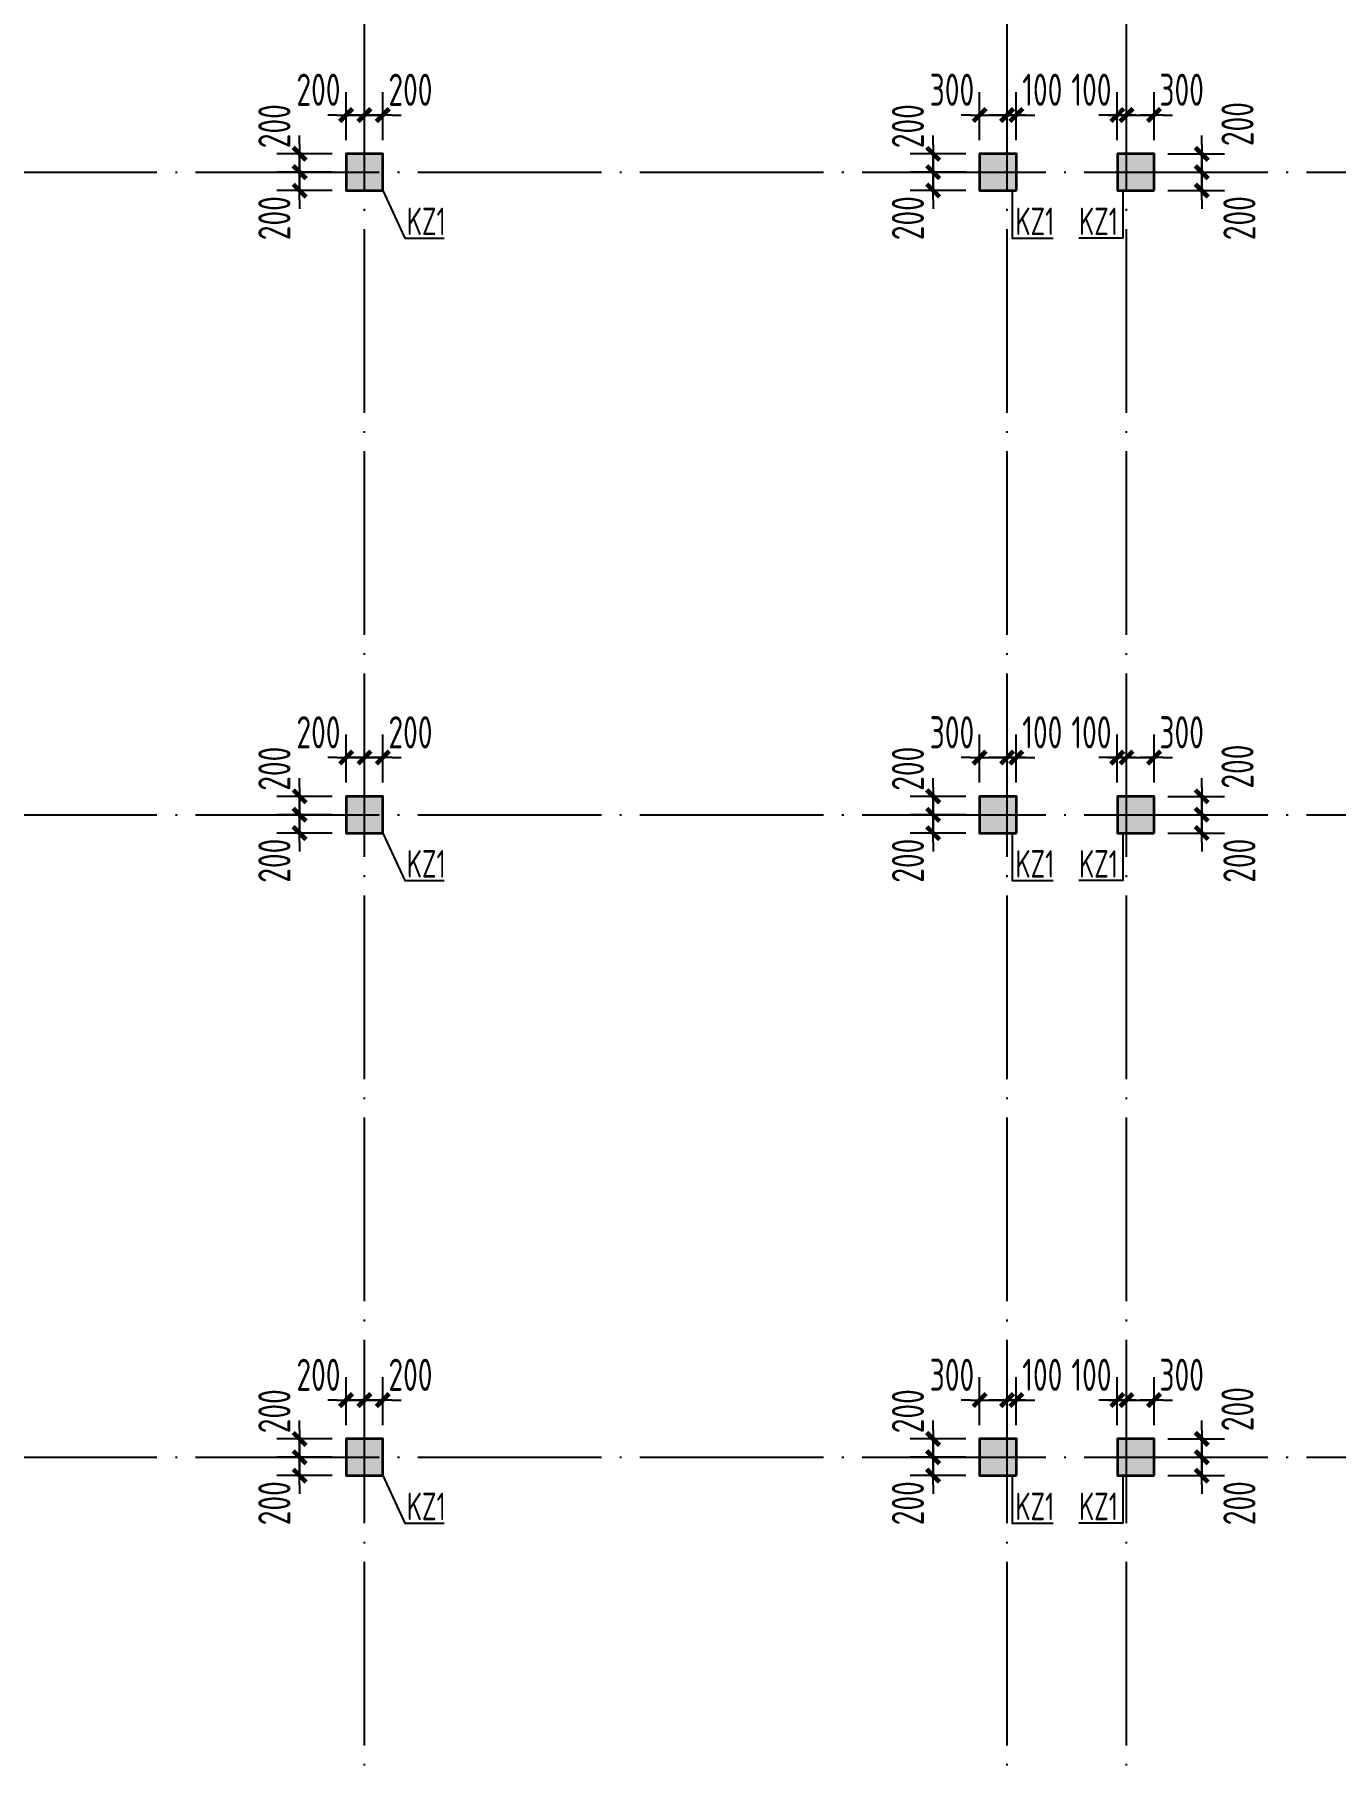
# Model space of a CAD drawing. Extents: x 8243024 to 8945023, y 669070 to 951310.
# Drawn here: x 8489669 to 8503837, y 769180 to 788025 of the extents above; entities that cross this region are included whole.
import ezdxf

# ---------------------------------------------------------------- set-up
doc = ezdxf.new("R2010")
doc.units = 0
doc.header["$LTSCALE"] = 1000
doc.linetypes.add('DOTE', pattern=[2.42, 2, -0.2, 0.02, -0.2])
doc.layers.get('0').update_dxf_attribs({"linetype": 'CONTINUOUS'})
doc.layers.get('Defpoints').update_dxf_attribs({"linetype": 'CONTINUOUS'})
for name, color, linetype in [('DIM', 3, 'CONTINUOUS'), ('DOTE', 1, 'DOTE'), ('PUB_TEXT', 7, 'CONTINUOUS'), ('柱涂实', 54, 'CONTINUOUS')]:
    doc.layers.add(name, color=color, linetype=linetype)
doc.layers.add('柱', color=2, linetype='CONTINUOUS', lineweight=35)
doc.styles.add('HZTXT', font='tssdeng.shx', dxfattribs={"width": 0.75, "bigfont": 'HZTXT.shx'})
doc.styles.add('TSSD_Dimension', font='Tssdeng.shx', dxfattribs={"width": 0.7, "bigfont": 'tssdchn.shx'})
doc.dimstyles.new('TSSD_100_100$0', dxfattribs={"dimtxt": 350, "dimasz": 100, "dimexe": 250, "dimexo": 150, "dimgap": 100, "dimtad": 1, "dimdec": 0, "dimzin": 0, "dimdsep": 46, "dimtxsty": 'TSSD_Dimension', "dimblk": '_TSDBK', "dimblk1": '_TSDBK', "dimblk2": '_TSDBK', "dimsah": 1, "dimcen": 0, "dimclrt": 7, "dimadec": 0, "dimazin": 0, "dimtfac": 1, "dimtdec": 0, "dimtix": 1, "dimtmove": 2, "dimatfit": 3, "dimldrblk": '_TSDBK', "dimfxl": 0, "dimtolj": 1, "dimtzin": 0, "dimarcsym": 0})

# ---------------------------------------------------------------- blocks, each defined once
blk = doc.blocks.new('_TSDBK')
blk.add_line((-1, 0), (1.5, 0))
at = {"const_width": 0.5}
blk.add_lwpolyline([(-0.7, -0.7), (0.7, 0.7)], dxfattribs=at)
blk = doc.blocks.new('*D2130')
at = {"layer": 'Defpoints', "color": 0}
for p in [(8499962, 786726), (8499456, 786526), (8499962, 786526)]:
    blk.add_point(p, dxfattribs=at)
at = {"layer": 'DIM', "color": 0, "lineweight": -2}
for p, q in [((8499456, 786826), (8499456, 786926)), ((8499812, 786726), (8499206, 786726)), ((8499456, 786726), (8499456, 786526)), ((8499812, 786526), (8499206, 786526)), ((8499456, 786426), (8499456, 786326))]:
    blk.add_line(p, q, dxfattribs=at)
at = {"layer": 'DIM', "color": 0, "lineweight": -2, "xscale": 100, "yscale": 100, "zscale": 100}
for p, rotation in [((8499456, 786726), 270), ((8499456, 786526), 90)]:
    blk.add_blockref('_TSDBK', p, dxfattribs=dict(at, rotation=rotation))
at = {"layer": 'DIM', "color": 7, "insert": (8499181, 787027), "char_height": 350, "attachment_point": 5, "rotation": 90, "style": 'TSSD_Dimension'}
blk.add_mtext('\\A1;200', dxfattribs=at)
blk = doc.blocks.new('*D2131')
at = {"layer": 'Defpoints', "color": 0}
for p in [(8499962, 786526), (8499456, 786326), (8499962, 786326)]:
    blk.add_point(p, dxfattribs=at)
at = {"layer": 'DIM', "color": 0, "lineweight": -2}
for p, q in [((8499456, 786626), (8499456, 786726)), ((8499812, 786526), (8499206, 786526)), ((8499456, 786526), (8499456, 786326)), ((8499812, 786326), (8499206, 786326)), ((8499456, 786226), (8499456, 786126))]:
    blk.add_line(p, q, dxfattribs=at)
at = {"layer": 'DIM', "color": 0, "lineweight": -2, "xscale": 100, "yscale": 100, "zscale": 100}
for p, rotation in [((8499456, 786526), 270), ((8499456, 786326), 90)]:
    blk.add_blockref('_TSDBK', p, dxfattribs=dict(at, rotation=rotation))
at = {"layer": 'DIM', "color": 7, "insert": (8499181, 786025), "char_height": 350, "attachment_point": 5, "rotation": 90, "style": 'TSSD_Dimension'}
blk.add_mtext('\\A1;200', dxfattribs=at)
blk = doc.blocks.new('*D2132')
at = {"layer": 'Defpoints', "color": 0}
for p in [(8500362, 787149), (8500262, 786726), (8500362, 786726)]:
    blk.add_point(p, dxfattribs=at)
at = {"layer": 'DIM', "color": 0, "lineweight": -2}
for p, q in [((8500262, 786876), (8500262, 787399)), ((8500362, 786876), (8500362, 787399)), ((8500162, 787149), (8500062, 787149)), ((8500262, 787149), (8500362, 787149)), ((8500462, 787149), (8500562, 787149))]:
    blk.add_line(p, q, dxfattribs=at)
at = {"layer": 'DIM', "color": 0, "lineweight": -2, "xscale": 100, "yscale": 100, "zscale": 100}
blk.add_blockref('_TSDBK', (8500262, 787149), dxfattribs=at)
at = {"layer": 'DIM', "color": 0, "lineweight": -2, "xscale": 100, "yscale": 100, "zscale": 100, "rotation": 180}
blk.add_blockref('_TSDBK', (8500362, 787149), dxfattribs=at)
at = {"layer": 'DIM', "color": 7, "insert": (8500645, 787424), "char_height": 350, "attachment_point": 5, "style": 'TSSD_Dimension'}
blk.add_mtext('\\A1;100', dxfattribs=at)
blk = doc.blocks.new('*D2133')
at = {"layer": 'Defpoints', "color": 0}
for p in [(8500262, 787149), (8499962, 786726), (8500262, 786726)]:
    blk.add_point(p, dxfattribs=at)
at = {"layer": 'DIM', "color": 0, "lineweight": -2}
for p, q in [((8499962, 786876), (8499962, 787399)), ((8500262, 786876), (8500262, 787399)), ((8499862, 787149), (8499762, 787149)), ((8499962, 787149), (8500262, 787149)), ((8500362, 787149), (8500462, 787149))]:
    blk.add_line(p, q, dxfattribs=at)
at = {"layer": 'DIM', "color": 0, "lineweight": -2, "xscale": 100, "yscale": 100, "zscale": 100}
blk.add_blockref('_TSDBK', (8499962, 787149), dxfattribs=at)
at = {"layer": 'DIM', "color": 0, "lineweight": -2, "xscale": 100, "yscale": 100, "zscale": 100, "rotation": 180}
blk.add_blockref('_TSDBK', (8500262, 787149), dxfattribs=at)
at = {"layer": 'DIM', "color": 7, "insert": (8499661, 787424), "char_height": 350, "attachment_point": 5, "style": 'TSSD_Dimension'}
blk.add_mtext('\\A1;300', dxfattribs=at)
blk = doc.blocks.new('*D2134')
at = {"layer": 'Defpoints', "color": 0}
for p in [(8501862, 787149), (8501562, 786726), (8501862, 786726)]:
    blk.add_point(p, dxfattribs=at)
at = {"layer": 'DIM', "color": 0, "lineweight": -2}
for p, q in [((8501562, 786876), (8501562, 787399)), ((8501862, 786876), (8501862, 787399)), ((8501462, 787149), (8501362, 787149)), ((8501562, 787149), (8501862, 787149)), ((8501962, 787149), (8502062, 787149))]:
    blk.add_line(p, q, dxfattribs=at)
at = {"layer": 'DIM', "color": 0, "lineweight": -2, "xscale": 100, "yscale": 100, "zscale": 100}
blk.add_blockref('_TSDBK', (8501562, 787149), dxfattribs=at)
at = {"layer": 'DIM', "color": 0, "lineweight": -2, "xscale": 100, "yscale": 100, "zscale": 100, "rotation": 180}
blk.add_blockref('_TSDBK', (8501862, 787149), dxfattribs=at)
at = {"layer": 'DIM', "color": 7, "insert": (8502163, 787424), "char_height": 350, "attachment_point": 5, "style": 'TSSD_Dimension'}
blk.add_mtext('\\A1;300', dxfattribs=at)
blk = doc.blocks.new('*D2135')
at = {"layer": 'Defpoints', "color": 0}
for p in [(8501562, 787149), (8501462, 786726), (8501562, 786726)]:
    blk.add_point(p, dxfattribs=at)
at = {"layer": 'DIM', "color": 0, "lineweight": -2}
for p, q in [((8501462, 786876), (8501462, 787399)), ((8501562, 786876), (8501562, 787399)), ((8501362, 787149), (8501262, 787149)), ((8501462, 787149), (8501562, 787149)), ((8501662, 787149), (8501762, 787149))]:
    blk.add_line(p, q, dxfattribs=at)
at = {"layer": 'DIM', "color": 0, "lineweight": -2, "xscale": 100, "yscale": 100, "zscale": 100}
blk.add_blockref('_TSDBK', (8501462, 787149), dxfattribs=at)
at = {"layer": 'DIM', "color": 0, "lineweight": -2, "xscale": 100, "yscale": 100, "zscale": 100, "rotation": 180}
blk.add_blockref('_TSDBK', (8501562, 787149), dxfattribs=at)
at = {"layer": 'DIM', "color": 7, "insert": (8501180, 787424), "char_height": 350, "attachment_point": 5, "style": 'TSSD_Dimension'}
blk.add_mtext('\\A1;100', dxfattribs=at)
blk = doc.blocks.new('*D2136')
at = {"layer": 'Defpoints', "color": 0}
for p in [(8501862, 786726), (8501862, 786526), (8502381, 786526)]:
    blk.add_point(p, dxfattribs=at)
at = {"layer": 'DIM', "color": 0, "lineweight": -2}
for p, q in [((8502381, 786826), (8502381, 786926)), ((8502012, 786726), (8502631, 786726)), ((8502381, 786726), (8502381, 786526)), ((8502012, 786526), (8502631, 786526)), ((8502381, 786426), (8502381, 786326))]:
    blk.add_line(p, q, dxfattribs=at)
at = {"layer": 'DIM', "color": 0, "lineweight": -2, "xscale": 100, "yscale": 100, "zscale": 100}
for p, rotation in [((8502381, 786726), 270), ((8502381, 786526), 90)]:
    blk.add_blockref('_TSDBK', p, dxfattribs=dict(at, rotation=rotation))
at = {"layer": 'DIM', "color": 7, "insert": (8502771, 787050), "char_height": 350, "attachment_point": 5, "rotation": 90, "style": 'TSSD_Dimension'}
blk.add_mtext('\\A1;200', dxfattribs=at)
blk = doc.blocks.new('*D2137')
at = {"layer": 'Defpoints', "color": 0}
for p in [(8501862, 786526), (8501862, 786326), (8502381, 786326)]:
    blk.add_point(p, dxfattribs=at)
at = {"layer": 'DIM', "color": 0, "lineweight": -2}
for p, q in [((8502381, 786626), (8502381, 786726)), ((8502012, 786526), (8502631, 786526)), ((8502381, 786526), (8502381, 786326)), ((8502012, 786326), (8502631, 786326)), ((8502381, 786226), (8502381, 786126))]:
    blk.add_line(p, q, dxfattribs=at)
at = {"layer": 'DIM', "color": 0, "lineweight": -2, "xscale": 100, "yscale": 100, "zscale": 100}
for p, rotation in [((8502381, 786526), 270), ((8502381, 786326), 90)]:
    blk.add_blockref('_TSDBK', p, dxfattribs=dict(at, rotation=rotation))
at = {"layer": 'DIM', "color": 7, "insert": (8502792, 786025), "char_height": 350, "attachment_point": 5, "rotation": 90, "style": 'TSSD_Dimension'}
blk.add_mtext('\\A1;200', dxfattribs=at)
blk = doc.blocks.new('*D2138')
at = {"layer": 'Defpoints', "color": 0}
for p in [(8499962, 779726), (8499456, 779526), (8499962, 779526)]:
    blk.add_point(p, dxfattribs=at)
at = {"layer": 'DIM', "color": 0, "lineweight": -2}
for p, q in [((8499456, 779826), (8499456, 779926)), ((8499812, 779726), (8499206, 779726)), ((8499456, 779726), (8499456, 779526)), ((8499812, 779526), (8499206, 779526)), ((8499456, 779426), (8499456, 779326))]:
    blk.add_line(p, q, dxfattribs=at)
at = {"layer": 'DIM', "color": 0, "lineweight": -2, "xscale": 100, "yscale": 100, "zscale": 100}
for p, rotation in [((8499456, 779726), 270), ((8499456, 779526), 90)]:
    blk.add_blockref('_TSDBK', p, dxfattribs=dict(at, rotation=rotation))
at = {"layer": 'DIM', "color": 7, "insert": (8499181, 780027), "char_height": 350, "attachment_point": 5, "rotation": 90, "style": 'TSSD_Dimension'}
blk.add_mtext('\\A1;200', dxfattribs=at)
blk = doc.blocks.new('*D2139')
at = {"layer": 'Defpoints', "color": 0}
for p in [(8499962, 779526), (8499456, 779326), (8499962, 779326)]:
    blk.add_point(p, dxfattribs=at)
at = {"layer": 'DIM', "color": 0, "lineweight": -2}
for p, q in [((8499456, 779626), (8499456, 779726)), ((8499812, 779526), (8499206, 779526)), ((8499456, 779526), (8499456, 779326)), ((8499812, 779326), (8499206, 779326)), ((8499456, 779226), (8499456, 779126))]:
    blk.add_line(p, q, dxfattribs=at)
at = {"layer": 'DIM', "color": 0, "lineweight": -2, "xscale": 100, "yscale": 100, "zscale": 100}
for p, rotation in [((8499456, 779526), 270), ((8499456, 779326), 90)]:
    blk.add_blockref('_TSDBK', p, dxfattribs=dict(at, rotation=rotation))
at = {"layer": 'DIM', "color": 7, "insert": (8499181, 779025), "char_height": 350, "attachment_point": 5, "rotation": 90, "style": 'TSSD_Dimension'}
blk.add_mtext('\\A1;200', dxfattribs=at)
blk = doc.blocks.new('*D2140')
at = {"layer": 'Defpoints', "color": 0}
for p in [(8500362, 780149), (8500262, 779726), (8500362, 779726)]:
    blk.add_point(p, dxfattribs=at)
at = {"layer": 'DIM', "color": 0, "lineweight": -2}
for p, q in [((8500262, 779876), (8500262, 780399)), ((8500362, 779876), (8500362, 780399)), ((8500162, 780149), (8500062, 780149)), ((8500262, 780149), (8500362, 780149)), ((8500462, 780149), (8500562, 780149))]:
    blk.add_line(p, q, dxfattribs=at)
at = {"layer": 'DIM', "color": 0, "lineweight": -2, "xscale": 100, "yscale": 100, "zscale": 100}
blk.add_blockref('_TSDBK', (8500262, 780149), dxfattribs=at)
at = {"layer": 'DIM', "color": 0, "lineweight": -2, "xscale": 100, "yscale": 100, "zscale": 100, "rotation": 180}
blk.add_blockref('_TSDBK', (8500362, 780149), dxfattribs=at)
at = {"layer": 'DIM', "color": 7, "insert": (8500645, 780424), "char_height": 350, "attachment_point": 5, "style": 'TSSD_Dimension'}
blk.add_mtext('\\A1;100', dxfattribs=at)
blk = doc.blocks.new('*D2141')
at = {"layer": 'Defpoints', "color": 0}
for p in [(8500262, 780149), (8499962, 779726), (8500262, 779726)]:
    blk.add_point(p, dxfattribs=at)
at = {"layer": 'DIM', "color": 0, "lineweight": -2}
for p, q in [((8499962, 779876), (8499962, 780399)), ((8500262, 779876), (8500262, 780399)), ((8499862, 780149), (8499762, 780149)), ((8499962, 780149), (8500262, 780149)), ((8500362, 780149), (8500462, 780149))]:
    blk.add_line(p, q, dxfattribs=at)
at = {"layer": 'DIM', "color": 0, "lineweight": -2, "xscale": 100, "yscale": 100, "zscale": 100}
blk.add_blockref('_TSDBK', (8499962, 780149), dxfattribs=at)
at = {"layer": 'DIM', "color": 0, "lineweight": -2, "xscale": 100, "yscale": 100, "zscale": 100, "rotation": 180}
blk.add_blockref('_TSDBK', (8500262, 780149), dxfattribs=at)
at = {"layer": 'DIM', "color": 7, "insert": (8499661, 780424), "char_height": 350, "attachment_point": 5, "style": 'TSSD_Dimension'}
blk.add_mtext('\\A1;300', dxfattribs=at)
blk = doc.blocks.new('*D2142')
at = {"layer": 'Defpoints', "color": 0}
for p in [(8501862, 780149), (8501562, 779726), (8501862, 779726)]:
    blk.add_point(p, dxfattribs=at)
at = {"layer": 'DIM', "color": 0, "lineweight": -2}
for p, q in [((8501562, 779876), (8501562, 780399)), ((8501862, 779876), (8501862, 780399)), ((8501462, 780149), (8501362, 780149)), ((8501562, 780149), (8501862, 780149)), ((8501962, 780149), (8502062, 780149))]:
    blk.add_line(p, q, dxfattribs=at)
at = {"layer": 'DIM', "color": 0, "lineweight": -2, "xscale": 100, "yscale": 100, "zscale": 100}
blk.add_blockref('_TSDBK', (8501562, 780149), dxfattribs=at)
at = {"layer": 'DIM', "color": 0, "lineweight": -2, "xscale": 100, "yscale": 100, "zscale": 100, "rotation": 180}
blk.add_blockref('_TSDBK', (8501862, 780149), dxfattribs=at)
at = {"layer": 'DIM', "color": 7, "insert": (8502163, 780424), "char_height": 350, "attachment_point": 5, "style": 'TSSD_Dimension'}
blk.add_mtext('\\A1;300', dxfattribs=at)
blk = doc.blocks.new('*D2143')
at = {"layer": 'Defpoints', "color": 0}
for p in [(8501562, 780149), (8501462, 779726), (8501562, 779726)]:
    blk.add_point(p, dxfattribs=at)
at = {"layer": 'DIM', "color": 0, "lineweight": -2}
for p, q in [((8501462, 779876), (8501462, 780399)), ((8501562, 779876), (8501562, 780399)), ((8501362, 780149), (8501262, 780149)), ((8501462, 780149), (8501562, 780149)), ((8501662, 780149), (8501762, 780149))]:
    blk.add_line(p, q, dxfattribs=at)
at = {"layer": 'DIM', "color": 0, "lineweight": -2, "xscale": 100, "yscale": 100, "zscale": 100}
blk.add_blockref('_TSDBK', (8501462, 780149), dxfattribs=at)
at = {"layer": 'DIM', "color": 0, "lineweight": -2, "xscale": 100, "yscale": 100, "zscale": 100, "rotation": 180}
blk.add_blockref('_TSDBK', (8501562, 780149), dxfattribs=at)
at = {"layer": 'DIM', "color": 7, "insert": (8501180, 780424), "char_height": 350, "attachment_point": 5, "style": 'TSSD_Dimension'}
blk.add_mtext('\\A1;100', dxfattribs=at)
blk = doc.blocks.new('*D2144')
at = {"layer": 'Defpoints', "color": 0}
for p in [(8501862, 779726), (8501862, 779526), (8502381, 779526)]:
    blk.add_point(p, dxfattribs=at)
at = {"layer": 'DIM', "color": 0, "lineweight": -2}
for p, q in [((8502381, 779826), (8502381, 779926)), ((8502012, 779726), (8502631, 779726)), ((8502381, 779726), (8502381, 779526)), ((8502012, 779526), (8502631, 779526)), ((8502381, 779426), (8502381, 779326))]:
    blk.add_line(p, q, dxfattribs=at)
at = {"layer": 'DIM', "color": 0, "lineweight": -2, "xscale": 100, "yscale": 100, "zscale": 100}
for p, rotation in [((8502381, 779726), 270), ((8502381, 779526), 90)]:
    blk.add_blockref('_TSDBK', p, dxfattribs=dict(at, rotation=rotation))
at = {"layer": 'DIM', "color": 7, "insert": (8502771, 780050), "char_height": 350, "attachment_point": 5, "rotation": 90, "style": 'TSSD_Dimension'}
blk.add_mtext('\\A1;200', dxfattribs=at)
blk = doc.blocks.new('*D2145')
at = {"layer": 'Defpoints', "color": 0}
for p in [(8501862, 779526), (8501862, 779326), (8502381, 779326)]:
    blk.add_point(p, dxfattribs=at)
at = {"layer": 'DIM', "color": 0, "lineweight": -2}
for p, q in [((8502381, 779626), (8502381, 779726)), ((8502012, 779526), (8502631, 779526)), ((8502381, 779526), (8502381, 779326)), ((8502012, 779326), (8502631, 779326)), ((8502381, 779226), (8502381, 779126))]:
    blk.add_line(p, q, dxfattribs=at)
at = {"layer": 'DIM', "color": 0, "lineweight": -2, "xscale": 100, "yscale": 100, "zscale": 100}
for p, rotation in [((8502381, 779526), 270), ((8502381, 779326), 90)]:
    blk.add_blockref('_TSDBK', p, dxfattribs=dict(at, rotation=rotation))
at = {"layer": 'DIM', "color": 7, "insert": (8502792, 779025), "char_height": 350, "attachment_point": 5, "rotation": 90, "style": 'TSSD_Dimension'}
blk.add_mtext('\\A1;200', dxfattribs=at)
blk = doc.blocks.new('*D2146')
at = {"layer": 'Defpoints', "color": 0}
for p in [(8499962, 772726), (8499456, 772526), (8499962, 772526)]:
    blk.add_point(p, dxfattribs=at)
at = {"layer": 'DIM', "color": 0, "lineweight": -2}
for p, q in [((8499456, 772826), (8499456, 772926)), ((8499812, 772726), (8499206, 772726)), ((8499456, 772726), (8499456, 772526)), ((8499812, 772526), (8499206, 772526)), ((8499456, 772426), (8499456, 772326))]:
    blk.add_line(p, q, dxfattribs=at)
at = {"layer": 'DIM', "color": 0, "lineweight": -2, "xscale": 100, "yscale": 100, "zscale": 100}
for p, rotation in [((8499456, 772726), 270), ((8499456, 772526), 90)]:
    blk.add_blockref('_TSDBK', p, dxfattribs=dict(at, rotation=rotation))
at = {"layer": 'DIM', "color": 7, "insert": (8499181, 773027), "char_height": 350, "attachment_point": 5, "rotation": 90, "style": 'TSSD_Dimension'}
blk.add_mtext('\\A1;200', dxfattribs=at)
blk = doc.blocks.new('*D2147')
at = {"layer": 'Defpoints', "color": 0}
for p in [(8499962, 772526), (8499456, 772326), (8499962, 772326)]:
    blk.add_point(p, dxfattribs=at)
at = {"layer": 'DIM', "color": 0, "lineweight": -2}
for p, q in [((8499456, 772626), (8499456, 772726)), ((8499812, 772526), (8499206, 772526)), ((8499456, 772526), (8499456, 772326)), ((8499812, 772326), (8499206, 772326)), ((8499456, 772226), (8499456, 772126))]:
    blk.add_line(p, q, dxfattribs=at)
at = {"layer": 'DIM', "color": 0, "lineweight": -2, "xscale": 100, "yscale": 100, "zscale": 100}
for p, rotation in [((8499456, 772526), 270), ((8499456, 772326), 90)]:
    blk.add_blockref('_TSDBK', p, dxfattribs=dict(at, rotation=rotation))
at = {"layer": 'DIM', "color": 7, "insert": (8499181, 772025), "char_height": 350, "attachment_point": 5, "rotation": 90, "style": 'TSSD_Dimension'}
blk.add_mtext('\\A1;200', dxfattribs=at)
blk = doc.blocks.new('*D2148')
at = {"layer": 'Defpoints', "color": 0}
for p in [(8500362, 773149), (8500262, 772726), (8500362, 772726)]:
    blk.add_point(p, dxfattribs=at)
at = {"layer": 'DIM', "color": 0, "lineweight": -2}
for p, q in [((8500262, 772876), (8500262, 773399)), ((8500362, 772876), (8500362, 773399)), ((8500162, 773149), (8500062, 773149)), ((8500262, 773149), (8500362, 773149)), ((8500462, 773149), (8500562, 773149))]:
    blk.add_line(p, q, dxfattribs=at)
at = {"layer": 'DIM', "color": 0, "lineweight": -2, "xscale": 100, "yscale": 100, "zscale": 100}
blk.add_blockref('_TSDBK', (8500262, 773149), dxfattribs=at)
at = {"layer": 'DIM', "color": 0, "lineweight": -2, "xscale": 100, "yscale": 100, "zscale": 100, "rotation": 180}
blk.add_blockref('_TSDBK', (8500362, 773149), dxfattribs=at)
at = {"layer": 'DIM', "color": 7, "insert": (8500645, 773424), "char_height": 350, "attachment_point": 5, "style": 'TSSD_Dimension'}
blk.add_mtext('\\A1;100', dxfattribs=at)
blk = doc.blocks.new('*D2149')
at = {"layer": 'Defpoints', "color": 0}
for p in [(8500262, 773149), (8499962, 772726), (8500262, 772726)]:
    blk.add_point(p, dxfattribs=at)
at = {"layer": 'DIM', "color": 0, "lineweight": -2}
for p, q in [((8499962, 772876), (8499962, 773399)), ((8500262, 772876), (8500262, 773399)), ((8499862, 773149), (8499762, 773149)), ((8499962, 773149), (8500262, 773149)), ((8500362, 773149), (8500462, 773149))]:
    blk.add_line(p, q, dxfattribs=at)
at = {"layer": 'DIM', "color": 0, "lineweight": -2, "xscale": 100, "yscale": 100, "zscale": 100}
blk.add_blockref('_TSDBK', (8499962, 773149), dxfattribs=at)
at = {"layer": 'DIM', "color": 0, "lineweight": -2, "xscale": 100, "yscale": 100, "zscale": 100, "rotation": 180}
blk.add_blockref('_TSDBK', (8500262, 773149), dxfattribs=at)
at = {"layer": 'DIM', "color": 7, "insert": (8499661, 773424), "char_height": 350, "attachment_point": 5, "style": 'TSSD_Dimension'}
blk.add_mtext('\\A1;300', dxfattribs=at)
blk = doc.blocks.new('*D2150')
at = {"layer": 'Defpoints', "color": 0}
for p in [(8501862, 773149), (8501562, 772726), (8501862, 772726)]:
    blk.add_point(p, dxfattribs=at)
at = {"layer": 'DIM', "color": 0, "lineweight": -2}
for p, q in [((8501562, 772876), (8501562, 773399)), ((8501862, 772876), (8501862, 773399)), ((8501462, 773149), (8501362, 773149)), ((8501562, 773149), (8501862, 773149)), ((8501962, 773149), (8502062, 773149))]:
    blk.add_line(p, q, dxfattribs=at)
at = {"layer": 'DIM', "color": 0, "lineweight": -2, "xscale": 100, "yscale": 100, "zscale": 100}
blk.add_blockref('_TSDBK', (8501562, 773149), dxfattribs=at)
at = {"layer": 'DIM', "color": 0, "lineweight": -2, "xscale": 100, "yscale": 100, "zscale": 100, "rotation": 180}
blk.add_blockref('_TSDBK', (8501862, 773149), dxfattribs=at)
at = {"layer": 'DIM', "color": 7, "insert": (8502163, 773424), "char_height": 350, "attachment_point": 5, "style": 'TSSD_Dimension'}
blk.add_mtext('\\A1;300', dxfattribs=at)
blk = doc.blocks.new('*D2151')
at = {"layer": 'Defpoints', "color": 0}
for p in [(8501562, 773149), (8501462, 772726), (8501562, 772726)]:
    blk.add_point(p, dxfattribs=at)
at = {"layer": 'DIM', "color": 0, "lineweight": -2}
for p, q in [((8501462, 772876), (8501462, 773399)), ((8501562, 772876), (8501562, 773399)), ((8501362, 773149), (8501262, 773149)), ((8501462, 773149), (8501562, 773149)), ((8501662, 773149), (8501762, 773149))]:
    blk.add_line(p, q, dxfattribs=at)
at = {"layer": 'DIM', "color": 0, "lineweight": -2, "xscale": 100, "yscale": 100, "zscale": 100}
blk.add_blockref('_TSDBK', (8501462, 773149), dxfattribs=at)
at = {"layer": 'DIM', "color": 0, "lineweight": -2, "xscale": 100, "yscale": 100, "zscale": 100, "rotation": 180}
blk.add_blockref('_TSDBK', (8501562, 773149), dxfattribs=at)
at = {"layer": 'DIM', "color": 7, "insert": (8501180, 773424), "char_height": 350, "attachment_point": 5, "style": 'TSSD_Dimension'}
blk.add_mtext('\\A1;100', dxfattribs=at)
blk = doc.blocks.new('*D2152')
at = {"layer": 'Defpoints', "color": 0}
for p in [(8501862, 772726), (8501862, 772526), (8502381, 772526)]:
    blk.add_point(p, dxfattribs=at)
at = {"layer": 'DIM', "color": 0, "lineweight": -2}
for p, q in [((8502381, 772826), (8502381, 772926)), ((8502012, 772726), (8502631, 772726)), ((8502381, 772726), (8502381, 772526)), ((8502012, 772526), (8502631, 772526)), ((8502381, 772426), (8502381, 772326))]:
    blk.add_line(p, q, dxfattribs=at)
at = {"layer": 'DIM', "color": 0, "lineweight": -2, "xscale": 100, "yscale": 100, "zscale": 100}
for p, rotation in [((8502381, 772726), 270), ((8502381, 772526), 90)]:
    blk.add_blockref('_TSDBK', p, dxfattribs=dict(at, rotation=rotation))
at = {"layer": 'DIM', "color": 7, "insert": (8502771, 773050), "char_height": 350, "attachment_point": 5, "rotation": 90, "style": 'TSSD_Dimension'}
blk.add_mtext('\\A1;200', dxfattribs=at)
blk = doc.blocks.new('*D2153')
at = {"layer": 'Defpoints', "color": 0}
for p in [(8501862, 772526), (8501862, 772326), (8502381, 772326)]:
    blk.add_point(p, dxfattribs=at)
at = {"layer": 'DIM', "color": 0, "lineweight": -2}
for p, q in [((8502381, 772626), (8502381, 772726)), ((8502012, 772526), (8502631, 772526)), ((8502381, 772526), (8502381, 772326)), ((8502012, 772326), (8502631, 772326)), ((8502381, 772226), (8502381, 772126))]:
    blk.add_line(p, q, dxfattribs=at)
at = {"layer": 'DIM', "color": 0, "lineweight": -2, "xscale": 100, "yscale": 100, "zscale": 100}
for p, rotation in [((8502381, 772526), 270), ((8502381, 772326), 90)]:
    blk.add_blockref('_TSDBK', p, dxfattribs=dict(at, rotation=rotation))
at = {"layer": 'DIM', "color": 7, "insert": (8502792, 772025), "char_height": 350, "attachment_point": 5, "rotation": 90, "style": 'TSSD_Dimension'}
blk.add_mtext('\\A1;200', dxfattribs=at)
blk = doc.blocks.new('*D2394')
at = {"layer": 'Defpoints', "color": 0}
for p in [(8493062, 779726), (8492556, 779526), (8493062, 779526)]:
    blk.add_point(p, dxfattribs=at)
at = {"layer": 'DIM', "color": 0, "lineweight": -2}
for p, q in [((8492556, 779826), (8492556, 779926)), ((8492912, 779726), (8492306, 779726)), ((8492556, 779726), (8492556, 779526)), ((8492912, 779526), (8492306, 779526)), ((8492556, 779426), (8492556, 779326))]:
    blk.add_line(p, q, dxfattribs=at)
at = {"layer": 'DIM', "color": 0, "lineweight": -2, "xscale": 100, "yscale": 100, "zscale": 100}
for p, rotation in [((8492556, 779726), 270), ((8492556, 779526), 90)]:
    blk.add_blockref('_TSDBK', p, dxfattribs=dict(at, rotation=rotation))
at = {"layer": 'DIM', "color": 7, "insert": (8492281, 780027), "char_height": 350, "attachment_point": 5, "rotation": 90, "style": 'TSSD_Dimension'}
blk.add_mtext('\\A1;200', dxfattribs=at)
blk = doc.blocks.new('*D2395')
at = {"layer": 'Defpoints', "color": 0}
for p in [(8493062, 779526), (8492556, 779326), (8493062, 779326)]:
    blk.add_point(p, dxfattribs=at)
at = {"layer": 'DIM', "color": 0, "lineweight": -2}
for p, q in [((8492556, 779626), (8492556, 779726)), ((8492912, 779526), (8492306, 779526)), ((8492556, 779526), (8492556, 779326)), ((8492912, 779326), (8492306, 779326)), ((8492556, 779226), (8492556, 779126))]:
    blk.add_line(p, q, dxfattribs=at)
at = {"layer": 'DIM', "color": 0, "lineweight": -2, "xscale": 100, "yscale": 100, "zscale": 100}
for p, rotation in [((8492556, 779526), 270), ((8492556, 779326), 90)]:
    blk.add_blockref('_TSDBK', p, dxfattribs=dict(at, rotation=rotation))
at = {"layer": 'DIM', "color": 7, "insert": (8492281, 779025), "char_height": 350, "attachment_point": 5, "rotation": 90, "style": 'TSSD_Dimension'}
blk.add_mtext('\\A1;200', dxfattribs=at)
blk = doc.blocks.new('*D2396')
at = {"layer": 'Defpoints', "color": 0}
for p in [(8493462, 780149), (8493262, 779726), (8493462, 779726)]:
    blk.add_point(p, dxfattribs=at)
at = {"layer": 'DIM', "color": 0, "lineweight": -2}
for p, q in [((8493262, 779876), (8493262, 780399)), ((8493462, 779876), (8493462, 780399)), ((8493162, 780149), (8493062, 780149)), ((8493262, 780149), (8493462, 780149)), ((8493562, 780149), (8493662, 780149))]:
    blk.add_line(p, q, dxfattribs=at)
at = {"layer": 'DIM', "color": 0, "lineweight": -2, "xscale": 100, "yscale": 100, "zscale": 100}
blk.add_blockref('_TSDBK', (8493262, 780149), dxfattribs=at)
at = {"layer": 'DIM', "color": 0, "lineweight": -2, "xscale": 100, "yscale": 100, "zscale": 100, "rotation": 180}
blk.add_blockref('_TSDBK', (8493462, 780149), dxfattribs=at)
at = {"layer": 'DIM', "color": 7, "insert": (8493763, 780424), "char_height": 350, "attachment_point": 5, "style": 'TSSD_Dimension'}
blk.add_mtext('\\A1;200', dxfattribs=at)
blk = doc.blocks.new('*D2397')
at = {"layer": 'Defpoints', "color": 0}
for p in [(8493262, 780149), (8493062, 779726), (8493262, 779726)]:
    blk.add_point(p, dxfattribs=at)
at = {"layer": 'DIM', "color": 0, "lineweight": -2}
for p, q in [((8493062, 779876), (8493062, 780399)), ((8493262, 779876), (8493262, 780399)), ((8492962, 780149), (8492862, 780149)), ((8493062, 780149), (8493262, 780149)), ((8493362, 780149), (8493462, 780149))]:
    blk.add_line(p, q, dxfattribs=at)
at = {"layer": 'DIM', "color": 0, "lineweight": -2, "xscale": 100, "yscale": 100, "zscale": 100}
blk.add_blockref('_TSDBK', (8493062, 780149), dxfattribs=at)
at = {"layer": 'DIM', "color": 0, "lineweight": -2, "xscale": 100, "yscale": 100, "zscale": 100, "rotation": 180}
blk.add_blockref('_TSDBK', (8493262, 780149), dxfattribs=at)
at = {"layer": 'DIM', "color": 7, "insert": (8492761, 780424), "char_height": 350, "attachment_point": 5, "style": 'TSSD_Dimension'}
blk.add_mtext('\\A1;200', dxfattribs=at)
blk = doc.blocks.new('*D2398')
at = {"layer": 'Defpoints', "color": 0}
for p in [(8493062, 772726), (8492556, 772526), (8493062, 772526)]:
    blk.add_point(p, dxfattribs=at)
at = {"layer": 'DIM', "color": 0, "lineweight": -2}
for p, q in [((8492556, 772826), (8492556, 772926)), ((8492912, 772726), (8492306, 772726)), ((8492556, 772726), (8492556, 772526)), ((8492912, 772526), (8492306, 772526)), ((8492556, 772426), (8492556, 772326))]:
    blk.add_line(p, q, dxfattribs=at)
at = {"layer": 'DIM', "color": 0, "lineweight": -2, "xscale": 100, "yscale": 100, "zscale": 100}
for p, rotation in [((8492556, 772726), 270), ((8492556, 772526), 90)]:
    blk.add_blockref('_TSDBK', p, dxfattribs=dict(at, rotation=rotation))
at = {"layer": 'DIM', "color": 7, "insert": (8492281, 773027), "char_height": 350, "attachment_point": 5, "rotation": 90, "style": 'TSSD_Dimension'}
blk.add_mtext('\\A1;200', dxfattribs=at)
blk = doc.blocks.new('*D2399')
at = {"layer": 'Defpoints', "color": 0}
for p in [(8493062, 772526), (8492556, 772326), (8493062, 772326)]:
    blk.add_point(p, dxfattribs=at)
at = {"layer": 'DIM', "color": 0, "lineweight": -2}
for p, q in [((8492556, 772626), (8492556, 772726)), ((8492912, 772526), (8492306, 772526)), ((8492556, 772526), (8492556, 772326)), ((8492912, 772326), (8492306, 772326)), ((8492556, 772226), (8492556, 772126))]:
    blk.add_line(p, q, dxfattribs=at)
at = {"layer": 'DIM', "color": 0, "lineweight": -2, "xscale": 100, "yscale": 100, "zscale": 100}
for p, rotation in [((8492556, 772526), 270), ((8492556, 772326), 90)]:
    blk.add_blockref('_TSDBK', p, dxfattribs=dict(at, rotation=rotation))
at = {"layer": 'DIM', "color": 7, "insert": (8492281, 772025), "char_height": 350, "attachment_point": 5, "rotation": 90, "style": 'TSSD_Dimension'}
blk.add_mtext('\\A1;200', dxfattribs=at)
blk = doc.blocks.new('*D2400')
at = {"layer": 'Defpoints', "color": 0}
for p in [(8493462, 773149), (8493262, 772726), (8493462, 772726)]:
    blk.add_point(p, dxfattribs=at)
at = {"layer": 'DIM', "color": 0, "lineweight": -2}
for p, q in [((8493262, 772876), (8493262, 773399)), ((8493462, 772876), (8493462, 773399)), ((8493162, 773149), (8493062, 773149)), ((8493262, 773149), (8493462, 773149)), ((8493562, 773149), (8493662, 773149))]:
    blk.add_line(p, q, dxfattribs=at)
at = {"layer": 'DIM', "color": 0, "lineweight": -2, "xscale": 100, "yscale": 100, "zscale": 100}
blk.add_blockref('_TSDBK', (8493262, 773149), dxfattribs=at)
at = {"layer": 'DIM', "color": 0, "lineweight": -2, "xscale": 100, "yscale": 100, "zscale": 100, "rotation": 180}
blk.add_blockref('_TSDBK', (8493462, 773149), dxfattribs=at)
at = {"layer": 'DIM', "color": 7, "insert": (8493763, 773424), "char_height": 350, "attachment_point": 5, "style": 'TSSD_Dimension'}
blk.add_mtext('\\A1;200', dxfattribs=at)
blk = doc.blocks.new('*D2401')
at = {"layer": 'Defpoints', "color": 0}
for p in [(8493262, 773149), (8493062, 772726), (8493262, 772726)]:
    blk.add_point(p, dxfattribs=at)
at = {"layer": 'DIM', "color": 0, "lineweight": -2}
for p, q in [((8493062, 772876), (8493062, 773399)), ((8493262, 772876), (8493262, 773399)), ((8492962, 773149), (8492862, 773149)), ((8493062, 773149), (8493262, 773149)), ((8493362, 773149), (8493462, 773149))]:
    blk.add_line(p, q, dxfattribs=at)
at = {"layer": 'DIM', "color": 0, "lineweight": -2, "xscale": 100, "yscale": 100, "zscale": 100}
blk.add_blockref('_TSDBK', (8493062, 773149), dxfattribs=at)
at = {"layer": 'DIM', "color": 0, "lineweight": -2, "xscale": 100, "yscale": 100, "zscale": 100, "rotation": 180}
blk.add_blockref('_TSDBK', (8493262, 773149), dxfattribs=at)
at = {"layer": 'DIM', "color": 7, "insert": (8492761, 773424), "char_height": 350, "attachment_point": 5, "style": 'TSSD_Dimension'}
blk.add_mtext('\\A1;200', dxfattribs=at)
blk = doc.blocks.new('*D2414')
at = {"layer": 'Defpoints', "color": 0}
for p in [(8493062, 786726), (8492556, 786526), (8493062, 786526)]:
    blk.add_point(p, dxfattribs=at)
at = {"layer": 'DIM', "color": 0, "lineweight": -2}
for p, q in [((8492556, 786826), (8492556, 786926)), ((8492912, 786726), (8492306, 786726)), ((8492556, 786726), (8492556, 786526)), ((8492912, 786526), (8492306, 786526)), ((8492556, 786426), (8492556, 786326))]:
    blk.add_line(p, q, dxfattribs=at)
at = {"layer": 'DIM', "color": 0, "lineweight": -2, "xscale": 100, "yscale": 100, "zscale": 100}
for p, rotation in [((8492556, 786726), 270), ((8492556, 786526), 90)]:
    blk.add_blockref('_TSDBK', p, dxfattribs=dict(at, rotation=rotation))
at = {"layer": 'DIM', "color": 7, "insert": (8492281, 787027), "char_height": 350, "attachment_point": 5, "rotation": 90, "style": 'TSSD_Dimension'}
blk.add_mtext('\\A1;200', dxfattribs=at)
blk = doc.blocks.new('*D2415')
at = {"layer": 'Defpoints', "color": 0}
for p in [(8493062, 786526), (8492556, 786326), (8493062, 786326)]:
    blk.add_point(p, dxfattribs=at)
at = {"layer": 'DIM', "color": 0, "lineweight": -2}
for p, q in [((8492556, 786626), (8492556, 786726)), ((8492912, 786526), (8492306, 786526)), ((8492556, 786526), (8492556, 786326)), ((8492912, 786326), (8492306, 786326)), ((8492556, 786226), (8492556, 786126))]:
    blk.add_line(p, q, dxfattribs=at)
at = {"layer": 'DIM', "color": 0, "lineweight": -2, "xscale": 100, "yscale": 100, "zscale": 100}
for p, rotation in [((8492556, 786526), 270), ((8492556, 786326), 90)]:
    blk.add_blockref('_TSDBK', p, dxfattribs=dict(at, rotation=rotation))
at = {"layer": 'DIM', "color": 7, "insert": (8492281, 786025), "char_height": 350, "attachment_point": 5, "rotation": 90, "style": 'TSSD_Dimension'}
blk.add_mtext('\\A1;200', dxfattribs=at)
blk = doc.blocks.new('*D2416')
at = {"layer": 'Defpoints', "color": 0}
for p in [(8493462, 787149), (8493262, 786726), (8493462, 786726)]:
    blk.add_point(p, dxfattribs=at)
at = {"layer": 'DIM', "color": 0, "lineweight": -2}
for p, q in [((8493262, 786876), (8493262, 787399)), ((8493462, 786876), (8493462, 787399)), ((8493162, 787149), (8493062, 787149)), ((8493262, 787149), (8493462, 787149)), ((8493562, 787149), (8493662, 787149))]:
    blk.add_line(p, q, dxfattribs=at)
at = {"layer": 'DIM', "color": 0, "lineweight": -2, "xscale": 100, "yscale": 100, "zscale": 100}
blk.add_blockref('_TSDBK', (8493262, 787149), dxfattribs=at)
at = {"layer": 'DIM', "color": 0, "lineweight": -2, "xscale": 100, "yscale": 100, "zscale": 100, "rotation": 180}
blk.add_blockref('_TSDBK', (8493462, 787149), dxfattribs=at)
at = {"layer": 'DIM', "color": 7, "insert": (8493763, 787424), "char_height": 350, "attachment_point": 5, "style": 'TSSD_Dimension'}
blk.add_mtext('\\A1;200', dxfattribs=at)
blk = doc.blocks.new('*D2417')
at = {"layer": 'Defpoints', "color": 0}
for p in [(8493262, 787149), (8493062, 786726), (8493262, 786726)]:
    blk.add_point(p, dxfattribs=at)
at = {"layer": 'DIM', "color": 0, "lineweight": -2}
for p, q in [((8493062, 786876), (8493062, 787399)), ((8493262, 786876), (8493262, 787399)), ((8492962, 787149), (8492862, 787149)), ((8493062, 787149), (8493262, 787149)), ((8493362, 787149), (8493462, 787149))]:
    blk.add_line(p, q, dxfattribs=at)
at = {"layer": 'DIM', "color": 0, "lineweight": -2, "xscale": 100, "yscale": 100, "zscale": 100}
blk.add_blockref('_TSDBK', (8493062, 787149), dxfattribs=at)
at = {"layer": 'DIM', "color": 0, "lineweight": -2, "xscale": 100, "yscale": 100, "zscale": 100, "rotation": 180}
blk.add_blockref('_TSDBK', (8493262, 787149), dxfattribs=at)
at = {"layer": 'DIM', "color": 7, "insert": (8492761, 787424), "char_height": 350, "attachment_point": 5, "style": 'TSSD_Dimension'}
blk.add_mtext('\\A1;200', dxfattribs=at)

msp = doc.modelspace()

# ---------------------------------------------------------------- hatches: boundary and pattern name
at = {"layer": '柱涂实'}
for points in [[(8493462.3, 786326.2), (8493462.3, 786726.2), (8493062.3, 786726.2), (8493062.3, 786326.2)], [(8500362.3, 786326.2), (8500362.3, 786726.2), (8499962.3, 786726.2), (8499962.3, 786326.2)], [(8501862.3, 786326.2), (8501862.3, 786726.2), (8501462.3, 786726.2), (8501462.3, 786326.2)], [(8493462.3, 779326.2), (8493462.3, 779726.2), (8493062.3, 779726.2), (8493062.3, 779326.2)], [(8500362.3, 779326.2), (8500362.3, 779726.2), (8499962.3, 779726.2), (8499962.3, 779326.2)], [(8501862.3, 779326.2), (8501862.3, 779726.2), (8501462.3, 779726.2), (8501462.3, 779326.2)], [(8493462.3, 772326.2), (8493462.3, 772726.2), (8493062.3, 772726.2), (8493062.3, 772326.2)], [(8500362.3, 772326.2), (8500362.3, 772726.2), (8499962.3, 772726.2), (8499962.3, 772326.2)], [(8501862.3, 772326.2), (8501862.3, 772726.2), (8501462.3, 772726.2), (8501462.3, 772326.2)]]:
    msp.add_hatch(color=256, dxfattribs=at).paths.add_polyline_path(points)

# ---------------------------------------------------------------- linework, layer by layer
at = {"layer": 'DOTE'}
for p, q in [((8493262.3, 750026.2), (8493262.3, 795026.2)), ((8500262.3, 750026.2), (8500262.3, 795026.2)), ((8501562.3, 750026.2), (8501562.3, 795026.2)), ((8435762.3, 786526.2), (8566062.3, 786526.2)), ((8435762.3, 779526.2), (8566062.3, 779526.2)), ((8435762.3, 772526.2), (8566062.3, 772526.2))]:
    msp.add_line(p, q, dxfattribs=at)
at = {"layer": 'PUB_TEXT', "color": 7}
for points in [[(8493462.3, 786326.2), (8493701.7, 785808.4), (8494130.4, 785808.4)], [(8500317.6, 786326.2), (8500317.6, 785808.4), (8500762.2, 785808.4)], [(8501520.8, 786326.2), (8501520.8, 785808.4), (8501041.9, 785808.4)], [(8493462.3, 779326.2), (8493701.7, 778808.4), (8494130.4, 778808.4)], [(8500317.6, 779326.2), (8500317.6, 778808.4), (8500762.2, 778808.4)], [(8501520.8, 779326.2), (8501520.8, 778808.4), (8501041.9, 778808.4)], [(8493462.3, 772326.2), (8493701.7, 771808.4), (8494130.4, 771808.4)], [(8500317.6, 772326.2), (8500317.6, 771808.4), (8500762.2, 771808.4)], [(8501520.8, 772326.2), (8501520.8, 771808.4), (8501041.9, 771808.4)]]:
    msp.add_lwpolyline(points, dxfattribs=at)
at = {"layer": '柱'}
for points in [[(8493462.3, 786326.2), (8493462.3, 786726.2), (8493062.3, 786726.2), (8493062.3, 786326.2)], [(8500362.3, 786326.2), (8500362.3, 786726.2), (8499962.3, 786726.2), (8499962.3, 786326.2)], [(8501862.3, 786326.2), (8501862.3, 786726.2), (8501462.3, 786726.2), (8501462.3, 786326.2)], [(8493462.3, 779326.2), (8493462.3, 779726.2), (8493062.3, 779726.2), (8493062.3, 779326.2)], [(8500362.3, 779326.2), (8500362.3, 779726.2), (8499962.3, 779726.2), (8499962.3, 779326.2)], [(8501862.3, 779326.2), (8501862.3, 779726.2), (8501462.3, 779726.2), (8501462.3, 779326.2)], [(8493462.3, 772326.2), (8493462.3, 772726.2), (8493062.3, 772726.2), (8493062.3, 772326.2)], [(8500362.3, 772326.2), (8500362.3, 772726.2), (8499962.3, 772726.2), (8499962.3, 772326.2)], [(8501862.3, 772326.2), (8501862.3, 772726.2), (8501462.3, 772726.2), (8501462.3, 772326.2)]]:
    msp.add_lwpolyline(points, close=True, dxfattribs=at)
at = {"layer": '柱涂实', "linetype": 'Continuous'}
for points in [[(8493462.3, 786326.2), (8493462.3, 786726.2), (8493062.3, 786726.2), (8493062.3, 786326.2)], [(8500362.3, 786326.2), (8500362.3, 786726.2), (8499962.3, 786726.2), (8499962.3, 786326.2)], [(8501862.3, 786326.2), (8501862.3, 786726.2), (8501462.3, 786726.2), (8501462.3, 786326.2)], [(8493462.3, 779326.2), (8493462.3, 779726.2), (8493062.3, 779726.2), (8493062.3, 779326.2)], [(8500362.3, 779326.2), (8500362.3, 779726.2), (8499962.3, 779726.2), (8499962.3, 779326.2)], [(8501862.3, 779326.2), (8501862.3, 779726.2), (8501462.3, 779726.2), (8501462.3, 779326.2)], [(8493462.3, 772326.2), (8493462.3, 772726.2), (8493062.3, 772726.2), (8493062.3, 772326.2)], [(8500362.3, 772326.2), (8500362.3, 772726.2), (8499962.3, 772726.2), (8499962.3, 772326.2)], [(8501862.3, 772326.2), (8501862.3, 772726.2), (8501462.3, 772726.2), (8501462.3, 772326.2)]]:
    msp.add_lwpolyline(points, close=True, dxfattribs=at)

# ---------------------------------------------------------------- texts
at = {"layer": 'PUB_TEXT', "color": 6, "style": 'HZTXT', "width": 0.7}
for p in [(8493723.3, 785840.4), (8500352.2, 785840.4), (8501044.9, 785840.4), (8493723.3, 778840.4), (8500352.2, 778840.4), (8501044.9, 778840.4), (8493723.3, 771840.4), (8500352.2, 771840.4), (8501044.9, 771840.4)]:
    msp.add_text('KZ1', height=300, dxfattribs=at).set_placement(p)

# ---------------------------------------------------------------- dimensions: what is measured, and where the dimension line sits
at = {"layer": 'DIM'}
for base, p1, p2, picture, middle in [((8493262.3, 787149), (8493062.3, 786726.2), (8493262.3, 786726.2), '*D2417', (8492761.2, 787424)), ((8493462.3, 787149), (8493262.3, 786726.2), (8493462.3, 786726.2), '*D2416', (8493763.4, 787424)), ((8500262.3, 787149), (8499962.3, 786726.2), (8500262.3, 786726.2), '*D2133', (8499661.2, 787424)), ((8500362.3, 787149), (8500262.3, 786726.2), (8500362.3, 786726.2), '*D2132', (8500644.5, 787424)), ((8501562.3, 787149), (8501462.3, 786726.2), (8501562.3, 786726.2), '*D2135', (8501180.1, 787424)), ((8501862.3, 787149), (8501562.3, 786726.2), (8501862.3, 786726.2), '*D2134', (8502163.4, 787424)), ((8493262.3, 780149), (8493062.3, 779726.2), (8493262.3, 779726.2), '*D2397', (8492761.2, 780424)), ((8493462.3, 780149), (8493262.3, 779726.2), (8493462.3, 779726.2), '*D2396', (8493763.4, 780424)), ((8500262.3, 780149), (8499962.3, 779726.2), (8500262.3, 779726.2), '*D2141', (8499661.2, 780424)), ((8500362.3, 780149), (8500262.3, 779726.2), (8500362.3, 779726.2), '*D2140', (8500644.5, 780424)), ((8501562.3, 780149), (8501462.3, 779726.2), (8501562.3, 779726.2), '*D2143', (8501180.1, 780424)), ((8501862.3, 780149), (8501562.3, 779726.2), (8501862.3, 779726.2), '*D2142', (8502163.4, 780424)), ((8493262.3, 773149), (8493062.3, 772726.2), (8493262.3, 772726.2), '*D2401', (8492761.2, 773424)), ((8493462.3, 773149), (8493262.3, 772726.2), (8493462.3, 772726.2), '*D2400', (8493763.4, 773424)), ((8500262.3, 773149), (8499962.3, 772726.2), (8500262.3, 772726.2), '*D2149', (8499661.2, 773424)), ((8500362.3, 773149), (8500262.3, 772726.2), (8500362.3, 772726.2), '*D2148', (8500644.5, 773424)), ((8501562.3, 773149), (8501462.3, 772726.2), (8501562.3, 772726.2), '*D2151', (8501180.1, 773424)), ((8501862.3, 773149), (8501562.3, 772726.2), (8501862.3, 772726.2), '*D2150', (8502163.4, 773424))]:
    dim = msp.add_linear_dim(base=base, p1=p1, p2=p2, dimstyle='TSSD_100_100$0', dxfattribs=at)
    dim.commit()
    dim.dimension.update_dxf_attribs({"geometry": picture, "text_midpoint": middle, "dimtype": 160})
for base, p1, p2, picture, middle in [((8492556.2, 786526.2), (8493062.3, 786726.2), (8493062.3, 786526.2), '*D2414', (8492281.2, 787027.3)), ((8499456.2, 786526.2), (8499962.3, 786726.2), (8499962.3, 786526.2), '*D2130', (8499181.2, 787027.3)), ((8502380.6, 786526.2), (8501862.3, 786726.2), (8501862.3, 786526.2), '*D2136', (8502771.2, 787050.5)), ((8492556.2, 786326.2), (8493062.3, 786526.2), (8493062.3, 786326.2), '*D2415', (8492281.2, 786025.1)), ((8499456.2, 786326.2), (8499962.3, 786526.2), (8499962.3, 786326.2), '*D2131', (8499181.2, 786025.1)), ((8502380.6, 786326.2), (8501862.3, 786526.2), (8501862.3, 786326.2), '*D2137', (8502792.5, 786025.1)), ((8492556.2, 779526.2), (8493062.3, 779726.2), (8493062.3, 779526.2), '*D2394', (8492281.2, 780027.3)), ((8499456.2, 779526.2), (8499962.3, 779726.2), (8499962.3, 779526.2), '*D2138', (8499181.2, 780027.3)), ((8502380.6, 779526.2), (8501862.3, 779726.2), (8501862.3, 779526.2), '*D2144', (8502771.2, 780050.5)), ((8492556.2, 779326.2), (8493062.3, 779526.2), (8493062.3, 779326.2), '*D2395', (8492281.2, 779025.1)), ((8499456.2, 779326.2), (8499962.3, 779526.2), (8499962.3, 779326.2), '*D2139', (8499181.2, 779025.1)), ((8502380.6, 779326.2), (8501862.3, 779526.2), (8501862.3, 779326.2), '*D2145', (8502792.5, 779025.1)), ((8492556.2, 772526.2), (8493062.3, 772726.2), (8493062.3, 772526.2), '*D2398', (8492281.2, 773027.3)), ((8499456.2, 772526.2), (8499962.3, 772726.2), (8499962.3, 772526.2), '*D2146', (8499181.2, 773027.3)), ((8502380.6, 772526.2), (8501862.3, 772726.2), (8501862.3, 772526.2), '*D2152', (8502771.2, 773050.5)), ((8492556.2, 772326.2), (8493062.3, 772526.2), (8493062.3, 772326.2), '*D2399', (8492281.2, 772025.1)), ((8499456.2, 772326.2), (8499962.3, 772526.2), (8499962.3, 772326.2), '*D2147', (8499181.2, 772025.1)), ((8502380.6, 772326.2), (8501862.3, 772526.2), (8501862.3, 772326.2), '*D2153', (8502792.5, 772025.1))]:
    dim = msp.add_linear_dim(base=base, p1=p1, p2=p2, angle=90, dimstyle='TSSD_100_100$0', dxfattribs=at)
    dim.commit()
    dim.dimension.update_dxf_attribs({"geometry": picture, "text_midpoint": middle, "dimtype": 160})

doc.saveas('drawing.dxf')
